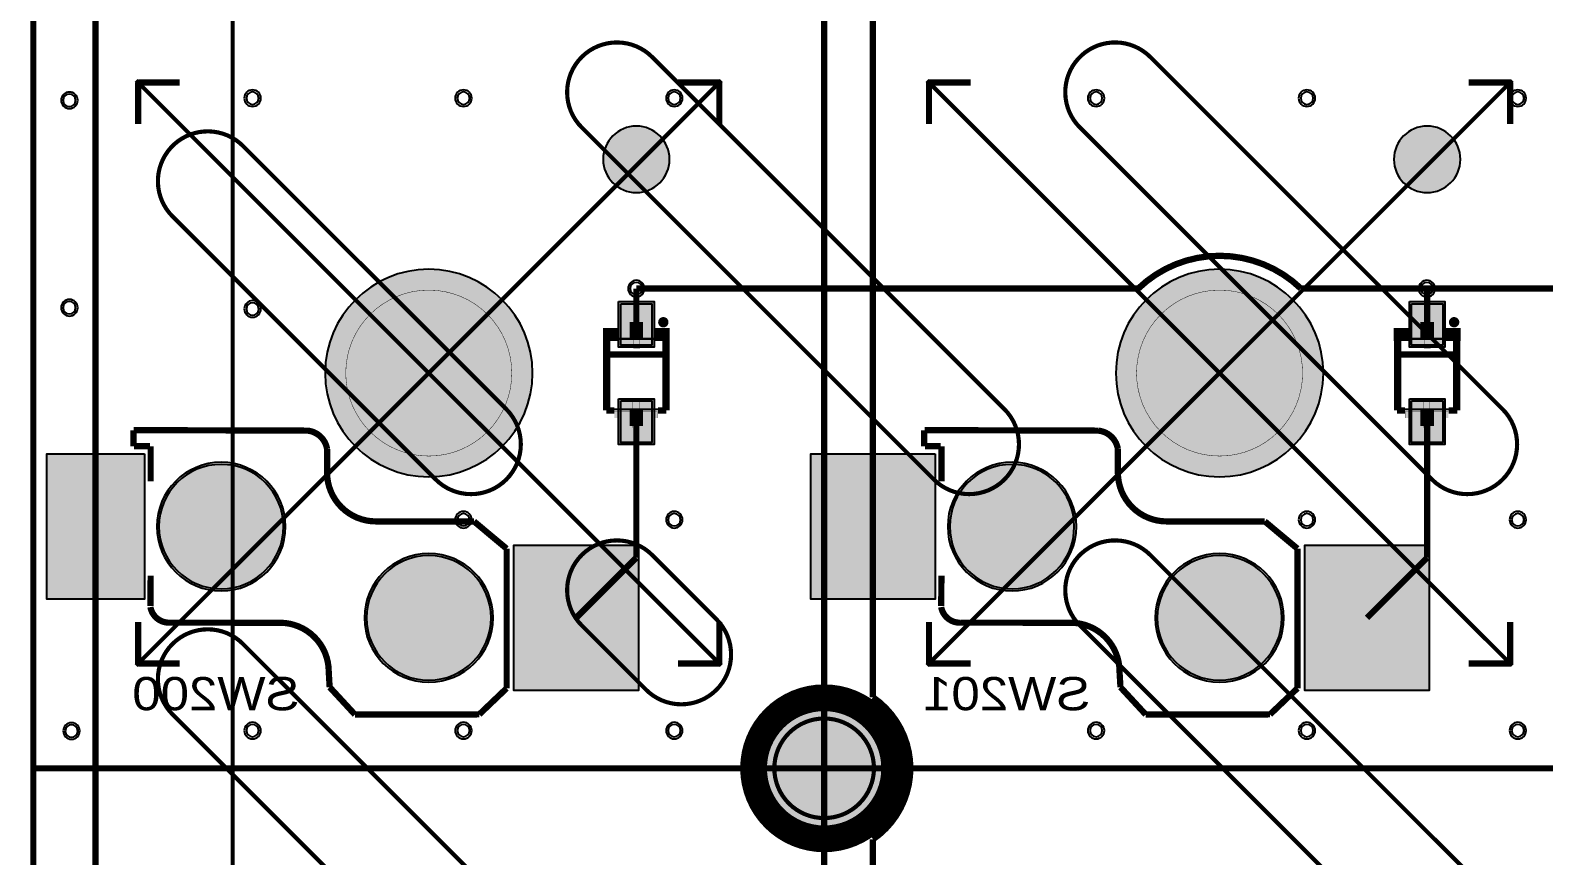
# Model space of a CAD drawing. Header units: millimetres. Extents: x -3 to 238, y -92 to 6.
# Drawn here: x -0.07 to 36.38, y -69.26 to -49.36 of the extents above; entities that cross this region are included whole.
import ezdxf
from ezdxf.enums import TextEntityAlignment as Align

# ---------------------------------------------------------------- set-up
doc = ezdxf.new("R2010")
doc.units = ezdxf.units.MM
doc.header["$MEASUREMENT"] = 0
for name, color, linetype, true_color in [('Board-Outline-Layer', 7, 'Continuous', 0xff00ff), ('Bottom-Layer', 7, 'Continuous', 0x0000ff), ('Bottom-Paste-Mask-Layer', 7, 'Continuous', 0x800000), ('Bottom-Silkscreen-Layer', 7, 'Continuous', 0x66cc33), ('Bottom-Solder-Mask-Layer', 7, 'Continuous', 0xaa00ff), ('Component-Marking-Layer', 7, 'Continuous', 0x66ffcc), ('Component-Shape-Layer', 7, 'Continuous', 0x00cccc), ('Document-Layer', 7, 'Continuous', 0xffffff), ('F.Adhes', 7, 'Continuous', 0x9069e9), ('Hole-Layer', 7, 'Continuous', 0x222222), ('Multi-Layer', 7, 'Continuous', 0xc0c0c0), ('Pin-Floating-Layer', 7, 'Continuous', 0xff99ff), ('Pin-Soldering-Layer', 7, 'Continuous', 0xcc9999), ('Top-Layer', 7, 'Continuous', 0xff0000), ('Top-Paste-Mask-Layer', 7, 'Continuous', 0x808080), ('Top-Solder-Mask-Layer', 7, 'Continuous', 0x800080)]:
    doc.layers.add(name, color=color, linetype=linetype, true_color=true_color)
doc.styles.get("Standard").update_dxf_attribs({"font": 'arial.ttf'})

msp = doc.modelspace()

# ---------------------------------------------------------------- hatches: boundary and pattern name
at = {"layer": 'Bottom-Layer'}
for points in [[(13.725, -52.475, 1), (15.325, -52.475, 1)], [(32.775, -52.475, 1), (34.375, -52.475, 1)], [(7.025, -57.625, 1), (12.025, -57.625, 1)], [(26.075, -57.625, 1), (31.075, -57.625, 1)], [(14.15, -55.953), (14.9, -55.953), (14.9, -56.953), (14.15, -56.953)], [(33.2, -55.953), (33.95, -55.953), (33.95, -56.953), (33.2, -56.953)], [(14.15, -58.298), (14.9, -58.298), (14.9, -59.298), (14.15, -59.298)], [(33.2, -58.298), (33.95, -58.298), (33.95, -59.298), (33.2, -59.298)], [(2.675, -59.575), (2.675, -63.075), (0.325, -63.075), (0.325, -59.575)], [(2.975, -61.325, 1), (6.075, -61.325, 1)], [(21.725, -59.575), (21.725, -63.075), (18.725, -63.075), (18.725, -59.575)], [(22.025, -61.325, 1), (25.125, -61.325, 1)], [(7.975, -63.525, 1), (11.075, -63.525, 1)], [(14.575, -61.775), (14.575, -65.275), (11.575, -65.275), (11.575, -61.775)], [(27.025, -63.525, 1), (30.125, -63.525, 1)], [(33.625, -61.775), (33.625, -65.275), (30.625, -65.275), (30.625, -61.775)]]:
    msp.add_hatch(color=256, dxfattribs=at).paths.add_polyline_path(points)
at = {"layer": 'Bottom-Paste-Mask-Layer'}
for points in [[(13.725, -52.475, 1), (15.325, -52.475, 1)], [(32.775, -52.475, 1), (34.375, -52.475, 1)], [(7.025, -57.625, 1), (12.025, -57.625, 1)], [(26.075, -57.625, 1), (31.075, -57.625, 1)], [(14.15, -55.953), (14.9, -55.953), (14.9, -56.953), (14.15, -56.953)], [(33.2, -55.953), (33.95, -55.953), (33.95, -56.953), (33.2, -56.953)], [(14.15, -58.298), (14.9, -58.298), (14.9, -59.298), (14.15, -59.298)], [(33.2, -58.298), (33.95, -58.298), (33.95, -59.298), (33.2, -59.298)], [(2.675, -59.575), (2.675, -63.075), (0.325, -63.075), (0.325, -59.575)], [(2.975, -61.325, 1), (6.075, -61.325, 1)], [(21.725, -59.575), (21.725, -63.075), (18.725, -63.075), (18.725, -59.575)], [(22.025, -61.325, 1), (25.125, -61.325, 1)], [(7.975, -63.525, 1), (11.075, -63.525, 1)], [(14.575, -61.775), (14.575, -65.275), (11.575, -65.275), (11.575, -61.775)], [(27.025, -63.525, 1), (30.125, -63.525, 1)], [(33.625, -61.775), (33.625, -65.275), (30.625, -65.275), (30.625, -61.775)]]:
    msp.add_hatch(color=256, dxfattribs=at).paths.add_polyline_path(points)
at = {"layer": 'Bottom-Silkscreen-Layer'}
for points in [[(13.723, -56.85), (14.075, -56.85), (14.075, -56.545), (13.723, -56.545)], [(13.723, -56.85), (14.075, -56.85), (14.075, -56.545), (13.723, -56.545)], [(15.327, -56.85), (14.975, -56.85), (14.975, -56.545), (15.327, -56.545)], [(15.327, -56.85), (14.975, -56.85), (14.975, -56.545), (15.327, -56.545)], [(32.773, -56.85), (33.125, -56.85), (33.125, -56.545), (32.773, -56.545)], [(32.773, -56.85), (33.125, -56.85), (33.125, -56.545), (32.773, -56.545)], [(34.377, -56.85), (34.025, -56.85), (34.025, -56.545), (34.377, -56.545)], [(34.377, -56.85), (34.025, -56.85), (34.025, -56.545), (34.377, -56.545)]]:
    msp.add_hatch(color=256, dxfattribs=at).paths.add_polyline_path(points)
at = {"layer": 'Bottom-Solder-Mask-Layer'}
for points in [[(13.725, -52.475, 1), (15.325, -52.475, 1)], [(32.775, -52.475, 1), (34.375, -52.475, 1)], [(7.025, -57.625, 1), (12.025, -57.625, 1)], [(26.075, -57.625, 1), (31.075, -57.625, 1)], [(14.099, -55.902), (14.951, -55.902), (14.951, -57.004), (14.099, -57.004)], [(33.149, -55.902), (34.001, -55.902), (34.001, -57.004), (33.149, -57.004)], [(14.099, -58.247), (14.951, -58.247), (14.951, -59.349), (14.099, -59.349)], [(33.149, -58.247), (34.001, -58.247), (34.001, -59.349), (33.149, -59.349)], [(2.675, -59.575), (2.675, -63.075), (0.325, -63.075), (0.325, -59.575)], [(2.975, -61.325, 1), (6.075, -61.325, 1)], [(21.725, -59.575), (21.725, -63.075), (18.725, -63.075), (18.725, -59.575)], [(22.025, -61.325, 1), (25.125, -61.325, 1)], [(7.975, -63.525, 1), (11.075, -63.525, 1)], [(14.575, -61.775), (14.575, -65.275), (11.575, -65.275), (11.575, -61.775)], [(27.025, -63.525, 1), (30.125, -63.525, 1)], [(33.625, -61.775), (33.625, -65.275), (30.625, -65.275), (30.625, -61.775)]]:
    msp.add_hatch(color=256, dxfattribs=at).paths.add_polyline_path(points)
at = {"layer": 'Component-Marking-Layer'}
for points in [[(15.115, -56.4, 1), (15.235, -56.4, 1)], [(15.115, -56.4, 1), (15.235, -56.4, 1)], [(34.165, -56.4, 1), (34.285, -56.4, 1)], [(34.165, -56.4, 1), (34.285, -56.4, 1)]]:
    msp.add_hatch(color=256, dxfattribs=at).paths.add_polyline_path(points)
at = {"layer": 'Document-Layer'}
for points in [[(14.455, -56.4), (14.611, -56.4), (14.611, -57.024), (14.455, -57.024)], [(14.455, -56.4), (14.611, -56.4), (14.611, -57.024), (14.455, -57.024)], [(33.505, -56.4), (33.661, -56.4), (33.661, -57.024), (33.505, -57.024)], [(33.505, -56.4), (33.661, -56.4), (33.661, -57.024), (33.505, -57.024)], [(14.435, -58.94), (14.591, -58.94), (14.591, -58.316), (14.435, -58.316)], [(14.435, -58.94), (14.591, -58.94), (14.591, -58.316), (14.435, -58.316)], [(33.485, -58.94), (33.641, -58.94), (33.641, -58.316), (33.485, -58.316)], [(33.485, -58.94), (33.641, -58.94), (33.641, -58.316), (33.485, -58.316)], [(13.995, -58.708), (15.035, -58.708), (15.035, -58.552), (13.995, -58.552)], [(13.995, -58.708), (15.035, -58.708), (15.035, -58.552), (13.995, -58.552)], [(33.045, -58.708), (34.085, -58.708), (34.085, -58.552), (33.045, -58.552)], [(33.045, -58.708), (34.085, -58.708), (34.085, -58.552), (33.045, -58.552)]]:
    msp.add_hatch(color=256, dxfattribs=at).paths.add_polyline_path(points)
at = {"layer": 'Hole-Layer'}
for points in [[(13.725, -52.475, 1), (15.325, -52.475, 1)], [(32.775, -52.475, 1), (34.375, -52.475, 1)], [(7.025, -57.625, 1), (12.025, -57.625, 1)], [(26.075, -57.625, 1), (31.075, -57.625, 1)], [(3.025, -61.325, 1), (6.025, -61.325, 1)], [(22.075, -61.325, 1), (25.075, -61.325, 1)], [(8.025, -63.525, 1), (11.025, -63.525, 1)], [(27.075, -63.525, 1), (30.075, -63.525, 1)]]:
    msp.add_hatch(color=256, dxfattribs=at).paths.add_polyline_path(points)
at = {"layer": 'Multi-Layer'}
for points in [[(13.725, -52.475, 1), (15.325, -52.475, 1)], [(13.725, -52.475, 1), (15.325, -52.475, 1)], [(13.725, -52.475, 1), (15.325, -52.475, 1)], [(32.775, -52.475, 1), (34.375, -52.475, 1)], [(32.775, -52.475, 1), (34.375, -52.475, 1)], [(32.775, -52.475, 1), (34.375, -52.475, 1)], [(7.025, -57.625, 1), (12.025, -57.625, 1)], [(7.025, -57.625, 1), (12.025, -57.625, 1)], [(7.025, -57.625, 1), (12.025, -57.625, 1)], [(26.075, -57.625, 1), (31.075, -57.625, 1)], [(26.075, -57.625, 1), (31.075, -57.625, 1)], [(26.075, -57.625, 1), (31.075, -57.625, 1)], [(2.975, -61.325, 1), (6.075, -61.325, 1)], [(2.975, -61.325, 1), (6.075, -61.325, 1)], [(2.975, -61.325, 1), (6.075, -61.325, 1)], [(22.025, -61.325, 1), (25.125, -61.325, 1)], [(22.025, -61.325, 1), (25.125, -61.325, 1)], [(22.025, -61.325, 1), (25.125, -61.325, 1)], [(7.975, -63.525, 1), (11.075, -63.525, 1)], [(7.975, -63.525, 1), (11.075, -63.525, 1)], [(7.975, -63.525, 1), (11.075, -63.525, 1)], [(27.025, -63.525, 1), (30.125, -63.525, 1)], [(27.025, -63.525, 1), (30.125, -63.525, 1)], [(27.025, -63.525, 1), (30.125, -63.525, 1)], [(17.349, -67.149, 1), (20.749, -67.149, 1)]]:
    msp.add_hatch(color=256, dxfattribs=at).paths.add_polyline_path(points)
at = {"layer": 'Pin-Floating-Layer'}
for points in [[(14.365, -56.81), (14.685, -56.81), (14.685, -56.69), (14.365, -56.69)], [(14.365, -56.81), (14.685, -56.81), (14.685, -56.69), (14.365, -56.69)], [(33.415, -56.81), (33.735, -56.81), (33.735, -56.69), (33.415, -56.69)], [(33.415, -56.81), (33.735, -56.81), (33.735, -56.69), (33.415, -56.69)], [(14.365, -58.61), (14.685, -58.61), (14.685, -58.49), (14.365, -58.49)], [(14.365, -58.61), (14.685, -58.61), (14.685, -58.49), (14.365, -58.49)], [(33.415, -58.61), (33.735, -58.61), (33.735, -58.49), (33.415, -58.49)], [(33.415, -58.61), (33.735, -58.61), (33.735, -58.49), (33.415, -58.49)]]:
    msp.add_hatch(color=256, dxfattribs=at).paths.add_polyline_path(points)
at = {"layer": 'Pin-Soldering-Layer'}
for points in [[(14.365, -56.7), (14.685, -56.7), (14.685, -56.4), (14.365, -56.4)], [(14.365, -56.7), (14.685, -56.7), (14.685, -56.4), (14.365, -56.4)], [(33.415, -56.7), (33.735, -56.7), (33.735, -56.4), (33.415, -56.4)], [(33.415, -56.7), (33.735, -56.7), (33.735, -56.4), (33.415, -56.4)], [(14.365, -58.9), (14.685, -58.9), (14.685, -58.6), (14.365, -58.6)], [(14.365, -58.9), (14.685, -58.9), (14.685, -58.6), (14.365, -58.6)], [(33.415, -58.9), (33.735, -58.9), (33.735, -58.6), (33.415, -58.6)], [(33.415, -58.9), (33.735, -58.9), (33.735, -58.6), (33.415, -58.6)]]:
    msp.add_hatch(color=256, dxfattribs=at).paths.add_polyline_path(points)
at = {"layer": 'Top-Layer'}
for points in [[(13.725, -52.475, 1), (15.325, -52.475, 1)], [(32.775, -52.475, 1), (34.375, -52.475, 1)], [(7.025, -57.625, 1), (12.025, -57.625, 1)], [(26.075, -57.625, 1), (31.075, -57.625, 1)], [(2.975, -61.325, 1), (6.075, -61.325, 1)], [(22.025, -61.325, 1), (25.125, -61.325, 1)], [(7.975, -63.525, 1), (11.075, -63.525, 1)], [(27.025, -63.525, 1), (30.125, -63.525, 1)]]:
    msp.add_hatch(color=256, dxfattribs=at).paths.add_polyline_path(points)
at = {"layer": 'Top-Paste-Mask-Layer'}
for points in [[(13.725, -52.475, 1), (15.325, -52.475, 1)], [(32.775, -52.475, 1), (34.375, -52.475, 1)], [(7.025, -57.625, 1), (12.025, -57.625, 1)], [(26.075, -57.625, 1), (31.075, -57.625, 1)], [(2.975, -61.325, 1), (6.075, -61.325, 1)], [(22.025, -61.325, 1), (25.125, -61.325, 1)], [(7.975, -63.525, 1), (11.075, -63.525, 1)], [(27.025, -63.525, 1), (30.125, -63.525, 1)]]:
    msp.add_hatch(color=256, dxfattribs=at).paths.add_polyline_path(points)
at = {"layer": 'Top-Solder-Mask-Layer'}
for points in [[(13.725, -52.475, 1), (15.325, -52.475, 1)], [(32.775, -52.475, 1), (34.375, -52.475, 1)], [(7.025, -57.625, 1), (12.025, -57.625, 1)], [(26.075, -57.625, 1), (31.075, -57.625, 1)], [(2.975, -61.325, 1), (6.075, -61.325, 1)], [(22.025, -61.325, 1), (25.125, -61.325, 1)], [(7.975, -63.525, 1), (11.075, -63.525, 1)], [(27.025, -63.525, 1), (30.125, -63.525, 1)]]:
    msp.add_hatch(color=256, dxfattribs=at).paths.add_polyline_path(points)

# ---------------------------------------------------------------- linework, layer by layer
at = {"layer": 'Board-Outline-Layer', "const_width": 0.1}
msp.add_lwpolyline([(0.013, -3), (0.013, -83.2)], dxfattribs=at)
at = {"layer": 'Bottom-Layer', "const_width": 0.00508}
msp.add_lwpolyline([(0, -86.191), (0, 0), (228.585, 0), (228.585, -86.191)], close=True, dxfattribs=at)
at = {"layer": 'Bottom-Layer', "const_width": 0.152}
for points in [[(1.5, -47.661), (1.5, -61.325)], [(20.225, -48.147), (20.225, -61.325)], [(14.525, -56.453), (14.525, -55.589)], [(33.575, -55.594), (33.57, -55.589)], [(33.575, -56.453), (33.575, -55.594)], [(14.525, -58.798), (14.525, -62.075)], [(33.575, -58.798), (33.575, -62.075)], [(1.5, -61.325), (1.5, -80.375)], [(20.225, -61.325), (20.225, -65.438)], [(14.525, -62.075), (13.075, -63.525)], [(33.575, -62.075), (32.125, -63.525)], [(20.225, -68.86), (20.225, -80.375)]]:
    msp.add_lwpolyline(points, dxfattribs=at)
at = {"layer": 'Bottom-Layer'}
for points in [[(13.725, -52.475, 1), (15.325, -52.475, 1)], [(32.775, -52.475, 1), (34.375, -52.475, 1)], [(7.025, -57.625, 1), (12.025, -57.625, 1)], [(26.075, -57.625, 1), (31.075, -57.625, 1)], [(22.025, -61.325, 1), (25.125, -61.325, 1)], [(7.975, -63.525, 1), (11.075, -63.525, 1)], [(27.025, -63.525, 1), (30.125, -63.525, 1)]]:
    msp.add_lwpolyline(points, format="xyb", close=True, dxfattribs=at)
for points in [[(14.15, -55.953), (14.9, -55.953), (14.9, -56.953), (14.15, -56.953)], [(33.2, -55.953), (33.95, -55.953), (33.95, -56.953), (33.2, -56.953)], [(14.15, -58.298), (14.9, -58.298), (14.9, -59.298), (14.15, -59.298)], [(33.2, -58.298), (33.95, -58.298), (33.95, -59.298), (33.2, -59.298)], [(2.675, -59.575), (2.675, -63.075), (0.325, -63.075), (0.325, -59.575)], [(21.725, -59.575), (21.725, -63.075), (18.725, -63.075), (18.725, -59.575)], [(14.575, -61.775), (14.575, -65.275), (11.575, -65.275), (11.575, -61.775)], [(33.625, -61.775), (33.625, -65.275), (30.625, -65.275), (30.625, -61.775)]]:
    msp.add_lwpolyline(points, close=True, dxfattribs=at)
msp.add_lwpolyline([(2.975, -61.325, 1), (6.075, -61.325), (6.075, -61.325, 1), (2.975, -61.325)], format="xyb", dxfattribs=at)
at = {"layer": 'Bottom-Layer', "const_width": 0.152}
msp.add_lwpolyline([(20.225, -68.86, 0.526), (20.225, -65.438)], format="xyb", dxfattribs=at)
at = {"layer": 'Bottom-Paste-Mask-Layer'}
for points in [[(13.725, -52.475, 1), (15.325, -52.475, 1)], [(32.775, -52.475, 1), (34.375, -52.475, 1)], [(7.025, -57.625, 1), (12.025, -57.625, 1)], [(26.075, -57.625, 1), (31.075, -57.625, 1)], [(22.025, -61.325, 1), (25.125, -61.325, 1)], [(7.975, -63.525, 1), (11.075, -63.525, 1)], [(27.025, -63.525, 1), (30.125, -63.525, 1)]]:
    msp.add_lwpolyline(points, format="xyb", close=True, dxfattribs=at)
for points in [[(14.15, -55.953), (14.9, -55.953), (14.9, -56.953), (14.15, -56.953)], [(33.2, -55.953), (33.95, -55.953), (33.95, -56.953), (33.2, -56.953)], [(14.15, -58.298), (14.9, -58.298), (14.9, -59.298), (14.15, -59.298)], [(33.2, -58.298), (33.95, -58.298), (33.95, -59.298), (33.2, -59.298)], [(2.675, -59.575), (2.675, -63.075), (0.325, -63.075), (0.325, -59.575)], [(21.725, -59.575), (21.725, -63.075), (18.725, -63.075), (18.725, -59.575)], [(14.575, -61.775), (14.575, -65.275), (11.575, -65.275), (11.575, -61.775)], [(33.625, -61.775), (33.625, -65.275), (30.625, -65.275), (30.625, -61.775)]]:
    msp.add_lwpolyline(points, close=True, dxfattribs=at)
msp.add_lwpolyline([(2.975, -61.325, 1), (6.075, -61.325), (6.075, -61.325, 1), (2.975, -61.325)], format="xyb", dxfattribs=at)
at = {"layer": 'Bottom-Silkscreen-Layer', "const_width": 0.00508}
for points in [[(13.723, -56.85), (14.075, -56.85), (14.075, -56.545), (13.723, -56.545)], [(13.723, -56.85), (14.075, -56.85), (14.075, -56.545), (13.723, -56.545)], [(15.327, -56.85), (14.975, -56.85), (14.975, -56.545), (15.327, -56.545)], [(15.327, -56.85), (14.975, -56.85), (14.975, -56.545), (15.327, -56.545)], [(32.773, -56.85), (33.125, -56.85), (33.125, -56.545), (32.773, -56.545)], [(32.773, -56.85), (33.125, -56.85), (33.125, -56.545), (32.773, -56.545)], [(34.377, -56.85), (34.025, -56.85), (34.025, -56.545), (34.377, -56.545)], [(34.377, -56.85), (34.025, -56.85), (34.025, -56.545), (34.377, -56.545)]]:
    msp.add_lwpolyline(points, close=True, dxfattribs=at)
at = {"layer": 'Bottom-Silkscreen-Layer'}
for points, const_width in [([(13.799, -56.774), (13.799, -58.526)], 0.152), ([(13.799, -56.774), (13.799, -58.526)], 0.152), ([(15.251, -56.774), (15.251, -58.526)], 0.152), ([(15.251, -56.774), (15.251, -58.526)], 0.152), ([(32.849, -56.774), (32.849, -58.526)], 0.152), ([(32.849, -56.774), (32.849, -58.526)], 0.152), ([(34.301, -56.774), (34.301, -58.526)], 0.152), ([(34.301, -56.774), (34.301, -58.526)], 0.152), ([(13.799, -57.178), (15.251, -57.178)], 0.152), ([(13.799, -57.178), (15.251, -57.178)], 0.152), ([(32.849, -57.178), (34.301, -57.178)], 0.152), ([(32.849, -57.178), (34.301, -57.178)], 0.152), ([(13.799, -58.526), (13.995, -58.526)], 0.152), ([(13.799, -58.526), (13.995, -58.526)], 0.152), ([(15.251, -58.526), (15.045, -58.526)], 0.152), ([(15.251, -58.526), (15.045, -58.526)], 0.152), ([(32.849, -58.526), (33.045, -58.526)], 0.152), ([(32.849, -58.526), (33.045, -58.526)], 0.152), ([(34.301, -58.526), (34.095, -58.526)], 0.152), ([(34.301, -58.526), (34.095, -58.526)], 0.152), ([(2.41, -59.387), (2.41, -59.004)], 0.15), ([(2.41, -59.387), (2.41, -59.004)], 0.15), ([(6.604, -59.012), (2.417, -59)], 0.15), ([(6.604, -59.012), (2.417, -59)], 0.15), ([(21.46, -59.387), (21.46, -59.004)], 0.15), ([(21.46, -59.387), (21.46, -59.004)], 0.15), ([(25.654, -59.012), (21.467, -59)], 0.15), ([(25.654, -59.012), (21.467, -59)], 0.15), ([(2.809, -59.387), (2.427, -59.387)], 0.15), ([(2.809, -59.387), (2.427, -59.387)], 0.15), ([(2.825, -59.387), (2.825, -60.231)], 0.15), ([(2.825, -59.387), (2.825, -60.231)], 0.15), ([(7.075, -59.454), (7.075, -60.025)], 0.15), ([(7.075, -59.454), (7.075, -60.025)], 0.15), ([(21.859, -59.387), (21.477, -59.387)], 0.15), ([(21.859, -59.387), (21.477, -59.387)], 0.15), ([(21.875, -59.387), (21.875, -60.231)], 0.15), ([(21.875, -59.387), (21.875, -60.231)], 0.15), ([(26.125, -59.454), (26.125, -60.025)], 0.15), ([(26.125, -59.454), (26.125, -60.025)], 0.15), ([(10.615, -61.2), (8.25, -61.2)], 0.15), ([(10.615, -61.2), (8.25, -61.2)], 0.15), ([(11.4, -61.856), (10.615, -61.2)], 0.15), ([(11.4, -61.856), (10.615, -61.2)], 0.15), ([(29.665, -61.2), (27.3, -61.2)], 0.15), ([(29.665, -61.2), (27.3, -61.2)], 0.15), ([(30.45, -61.856), (29.665, -61.2)], 0.15), ([(30.45, -61.856), (29.665, -61.2)], 0.15), ([(11.4, -61.856), (11.4, -65.221)], 0.15), ([(11.4, -61.856), (11.4, -65.221)], 0.15), ([(30.45, -61.856), (30.45, -65.221)], 0.15), ([(30.45, -61.856), (30.45, -65.221)], 0.15), ([(2.825, -62.506), (2.819, -63.239)], 0.15), ([(2.825, -62.506), (2.819, -63.239)], 0.15), ([(21.875, -62.506), (21.869, -63.239)], 0.15), ([(21.875, -62.506), (21.869, -63.239)], 0.15), ([(5.94, -63.642), (3.277, -63.64)], 0.15), ([(5.94, -63.642), (3.277, -63.64)], 0.15), ([(24.99, -63.642), (22.327, -63.64)], 0.15), ([(24.99, -63.642), (22.327, -63.64)], 0.15), ([(7.115, -64.817), (7.137, -65.194)], 0.15), ([(7.115, -64.817), (7.137, -65.194)], 0.15), ([(26.165, -64.817), (26.187, -65.194)], 0.15), ([(26.165, -64.817), (26.187, -65.194)], 0.15), ([(7.137, -65.194), (7.747, -65.855)], 0.15), ([(7.137, -65.194), (7.747, -65.855)], 0.15), ([(10.741, -65.85), (11.4, -65.221)], 0.15), ([(10.741, -65.85), (11.4, -65.221)], 0.15), ([(26.187, -65.194), (26.797, -65.855)], 0.15), ([(26.187, -65.194), (26.797, -65.855)], 0.15), ([(29.791, -65.85), (30.45, -65.221)], 0.15), ([(29.791, -65.85), (30.45, -65.221)], 0.15), ([(10.741, -65.85), (7.747, -65.855)], 0.15), ([(10.741, -65.85), (7.747, -65.855)], 0.15), ([(29.791, -65.85), (26.797, -65.855)], 0.15), ([(29.791, -65.85), (26.797, -65.855)], 0.15)]:
    msp.add_lwpolyline(points, dxfattribs=dict(at, const_width=const_width))
at = {"layer": 'Bottom-Silkscreen-Layer', "const_width": 0.15}
for points in [[(6.604, -59.012, -0.338), (7.075, -59.454)], [(6.604, -59.012, -0.338), (7.075, -59.454)], [(25.654, -59.012, -0.338), (26.125, -59.454)], [(25.654, -59.012, -0.338), (26.125, -59.454)], [(8.25, -61.2, -0.414), (7.075, -60.025)], [(8.25, -61.2, -0.414), (7.075, -60.025)], [(27.3, -61.2, -0.414), (26.125, -60.025)], [(27.3, -61.2, -0.414), (26.125, -60.025)], [(3.277, -63.64, -0.369), (2.819, -63.264)], [(3.277, -63.64, -0.369), (2.819, -63.264)], [(22.327, -63.64, -0.369), (21.869, -63.264)], [(22.327, -63.64, -0.369), (21.869, -63.264)], [(5.94, -63.642, -0.414), (7.115, -64.817)], [(5.94, -63.642, -0.414), (7.115, -64.817)], [(24.99, -63.642, -0.414), (26.165, -64.817)], [(24.99, -63.642, -0.414), (26.165, -64.817)]]:
    msp.add_lwpolyline(points, format="xyb", dxfattribs=at)
at = {"layer": 'Bottom-Solder-Mask-Layer'}
for points in [[(13.725, -52.475, 1), (15.325, -52.475, 1)], [(32.775, -52.475, 1), (34.375, -52.475, 1)], [(7.025, -57.625, 1), (12.025, -57.625, 1)], [(26.075, -57.625, 1), (31.075, -57.625, 1)], [(22.025, -61.325, 1), (25.125, -61.325, 1)], [(7.975, -63.525, 1), (11.075, -63.525, 1)], [(27.025, -63.525, 1), (30.125, -63.525, 1)]]:
    msp.add_lwpolyline(points, format="xyb", close=True, dxfattribs=at)
for points in [[(14.099, -55.902), (14.951, -55.902), (14.951, -57.004), (14.099, -57.004)], [(33.149, -55.902), (34.001, -55.902), (34.001, -57.004), (33.149, -57.004)], [(14.099, -58.247), (14.951, -58.247), (14.951, -59.349), (14.099, -59.349)], [(33.149, -58.247), (34.001, -58.247), (34.001, -59.349), (33.149, -59.349)], [(2.675, -59.575), (2.675, -63.075), (0.325, -63.075), (0.325, -59.575)], [(21.725, -59.575), (21.725, -63.075), (18.725, -63.075), (18.725, -59.575)], [(14.575, -61.775), (14.575, -65.275), (11.575, -65.275), (11.575, -61.775)], [(33.625, -61.775), (33.625, -65.275), (30.625, -65.275), (30.625, -61.775)]]:
    msp.add_lwpolyline(points, close=True, dxfattribs=at)
msp.add_lwpolyline([(2.975, -61.325, 1), (6.075, -61.325), (6.075, -61.325, 1), (2.975, -61.325)], format="xyb", dxfattribs=at)
at = {"layer": 'Component-Marking-Layer', "const_width": 0.129}
for points in [[(15.115, -56.4, 1), (15.235, -56.4), (15.235, -56.4, 1), (15.115, -56.4)], [(15.115, -56.4, 1), (15.235, -56.4), (15.235, -56.4, 1), (15.115, -56.4)], [(34.165, -56.4, 1), (34.285, -56.4), (34.285, -56.4, 1), (34.165, -56.4)], [(34.165, -56.4, 1), (34.285, -56.4), (34.285, -56.4, 1), (34.165, -56.4)]]:
    msp.add_lwpolyline(points, format="xyb", dxfattribs=at)
at = {"layer": 'Component-Shape-Layer', "const_width": 0.0508}
for points in [[(13.875, -58.5), (15.175, -58.5), (15.175, -56.8), (13.875, -56.8)], [(13.875, -58.5), (15.175, -58.5), (15.175, -56.8), (13.875, -56.8)], [(32.925, -58.5), (34.225, -58.5), (34.225, -56.8), (32.925, -56.8)], [(32.925, -58.5), (34.225, -58.5), (34.225, -56.8), (32.925, -56.8)]]:
    msp.add_lwpolyline(points, close=True, dxfattribs=at)
at = {"layer": 'Document-Layer', "const_width": 0.1}
for points in [[(225.6, -86.2), (3, -86.2, -0.414), (0, -83.2), (0, -3, -0.414), (3, 0), (13.099, 0, -0.414), (16.099, -3), (16.099, -9, 0.414), (19.099, -12), (25.099, -12, 1), (25.099, -9), (23.599, -9, -1), (23.599, 0), (52.599, 0, -1), (52.599, -9), (51.099, -9, 1), (51.099, -12), (57.099, -12, 0.414), (60.099, -9), (60.099, -3, -0.414), (63.099, 0), (185.83, 0)], [(200.55, 0), (58.599, 0, 0.414), (55.599, -3), (55.599, -4.5, -0.414), (52.599, -7.5), (23.599, -7.5, -0.414), (20.599, -4.5), (20.599, -3, 0.414), (17.599, 0), (3, 0, 0.414), (0, -3), (0, -83.2, 0.414), (3, -86.2), (101.8, -86.2, 0.414)], [(16.456, -63.559), (14.906, -62.009, 1), (13.209, -63.706), (14.759, -65.256, 1), (16.456, -63.559)], [(17.349, -67.149, 1), (20.749, -67.149), (20.749, -67.149, 1), (17.349, -67.149)]]:
    msp.add_lwpolyline(points, format="xyb", dxfattribs=at)
at = {"layer": 'Document-Layer'}
for points, const_width in [([(0, -83.2), (0, -3, -0.414), (3, 0), (13.099, 0, -0.414), (16.099, -3), (16.099, -9, 0.414), (19.099, -12), (57.099, -12, 0.414), (60.099, -9), (60.099, -3, -0.414), (63.099, 0), (225.6, 0, -0.414), (228.6, -3), (228.6, -83.2, -0.414), (225.6, -86.2), (3, -86.2, -0.414)], 0.1), ([(223.8, -4.8), (223.8, -81.4), (4.8, -81.4), (4.8, -4.8), (11.299, -4.8), (11.299, -9, 0.414), (19.099, -16.8), (25.099, -16.8, 0.801), (27.783, -4.8), (48.416, -4.8, 0.801), (51.099, -16.8), (57.099, -16.8, 0.414), (64.899, -9), (64.899, -4.8), (181.03, -4.8), (181.03, -11.4), (199.97, -11.4), (199.97, -4.8)], 0.1), ([(23.391, -58.494), (14.906, -50.009, 1), (13.209, -51.706), (21.694, -60.191, 1)], 0.1), ([(35.391, -58.494), (26.906, -50.009, 1), (25.209, -51.706), (33.694, -60.191, 1)], 0.1), ([(11.391, -58.494), (5.049, -52.152, 1), (3.351, -53.849), (9.694, -60.191, 1)], 0.1), ([(7.525, -57.625, 1), (11.525, -57.625, 1)], 0.01), ([(7.525, -57.625, 1), (11.525, -57.625, 1)], 0.01), ([(26.575, -57.625, 1), (30.575, -57.625, 1)], 0.01), ([(26.575, -57.625, 1), (30.575, -57.625, 1)], 0.01), ([(35.391, -70.494), (26.906, -62.009, 1), (25.209, -63.706), (33.694, -72.191, 1)], 0.1), ([(11.391, -70.494), (5.049, -64.152, 1), (3.351, -65.849), (9.694, -72.191, 1)], 0.1), ([(17.849, -67.149, 1), (20.249, -67.149, 1)], 0.1)]:
    msp.add_lwpolyline(points, format="xyb", close=True, dxfattribs=dict(at, const_width=const_width))
for points, const_width in [([(0, -67.15), (0, -48.1)], 0.15), ([(0, -67.15), (0, -48.1)], 0.15), ([(19.05, -67.15), (19.05, -48.1)], 0.15), ([(19.05, -48.1), (19.05, -67.15)], 0.15), ([(19.05, -67.15), (19.05, -48.1)], 0.15), ([(19.05, -48.1), (19.05, -67.15)], 0.15), ([(2.475, -50.575), (16.574, -64.674)], 0.1), ([(2.475, -64.674), (16.574, -50.575)], 0.1), ([(2.525, -50.625), (3.525, -50.625)], 0.15), ([(2.525, -51.625), (2.525, -50.625)], 0.15), ([(2.525, -50.625), (3.525, -50.625)], 0.15), ([(2.525, -51.625), (2.525, -50.625)], 0.15), ([(16.525, -50.625), (15.525, -50.625)], 0.15), ([(16.525, -50.625), (15.525, -50.625)], 0.15), ([(16.525, -50.625), (16.525, -51.625)], 0.15), ([(16.525, -50.625), (16.525, -51.625)], 0.15), ([(21.525, -50.575), (35.624, -64.674)], 0.1), ([(21.525, -64.674), (35.624, -50.575)], 0.1), ([(21.575, -50.625), (22.575, -50.625)], 0.15), ([(21.575, -51.625), (21.575, -50.625)], 0.15), ([(21.575, -50.625), (22.575, -50.625)], 0.15), ([(21.575, -51.625), (21.575, -50.625)], 0.15), ([(35.575, -50.625), (34.575, -50.625)], 0.15), ([(35.575, -50.625), (34.575, -50.625)], 0.15), ([(35.575, -50.625), (35.575, -51.625)], 0.15), ([(35.575, -50.625), (35.575, -51.625)], 0.15), ([(2.525, -63.625), (2.525, -64.625)], 0.15), ([(2.525, -63.625), (2.525, -64.625)], 0.15), ([(16.525, -64.625), (16.525, -63.625)], 0.15), ([(16.525, -64.625), (16.525, -63.625)], 0.15), ([(21.575, -63.625), (21.575, -64.625)], 0.15), ([(21.575, -63.625), (21.575, -64.625)], 0.15), ([(35.575, -64.625), (35.575, -63.625)], 0.15), ([(35.575, -64.625), (35.575, -63.625)], 0.15), ([(2.525, -64.625), (3.525, -64.625)], 0.15), ([(2.525, -64.625), (3.525, -64.625)], 0.15), ([(15.525, -64.625), (16.525, -64.625)], 0.15), ([(15.525, -64.625), (16.525, -64.625)], 0.15), ([(21.575, -64.625), (22.575, -64.625)], 0.15), ([(21.575, -64.625), (22.575, -64.625)], 0.15), ([(34.575, -64.625), (35.575, -64.625)], 0.15), ([(34.575, -64.625), (35.575, -64.625)], 0.15), ([(19.05, -67.15), (0, -67.15)], 0.15), ([(0, -67.15), (19.05, -67.15)], 0.15), ([(0, -86.2), (0, -67.15)], 0.15), ([(19.05, -67.15), (0, -67.15)], 0.15), ([(0, -67.15), (19.05, -67.15)], 0.15), ([(0, -86.2), (0, -67.15)], 0.15), ([(38.1, -67.15), (19.05, -67.15)], 0.15), ([(19.05, -67.15), (38.1, -67.15)], 0.15), ([(19.05, -86.2), (19.05, -67.15)], 0.15), ([(19.05, -67.15), (19.05, -86.2)], 0.15), ([(38.1, -67.15), (19.05, -67.15)], 0.15), ([(19.05, -67.15), (38.1, -67.15)], 0.15), ([(19.05, -86.2), (19.05, -67.15)], 0.15), ([(19.05, -67.15), (19.05, -86.2)], 0.15)]:
    msp.add_lwpolyline(points, dxfattribs=dict(at, const_width=const_width))
at = {"layer": 'Document-Layer', "const_width": 0.00508}
for points in [[(14.455, -56.4), (14.611, -56.4), (14.611, -57.024), (14.455, -57.024)], [(14.455, -56.4), (14.611, -56.4), (14.611, -57.024), (14.455, -57.024)], [(33.505, -56.4), (33.661, -56.4), (33.661, -57.024), (33.505, -57.024)], [(33.505, -56.4), (33.661, -56.4), (33.661, -57.024), (33.505, -57.024)], [(14.435, -58.94), (14.591, -58.94), (14.591, -58.316), (14.435, -58.316)], [(14.435, -58.94), (14.591, -58.94), (14.591, -58.316), (14.435, -58.316)], [(33.485, -58.94), (33.641, -58.94), (33.641, -58.316), (33.485, -58.316)], [(33.485, -58.94), (33.641, -58.94), (33.641, -58.316), (33.485, -58.316)], [(13.995, -58.708), (15.035, -58.708), (15.035, -58.552), (13.995, -58.552)], [(13.995, -58.708), (15.035, -58.708), (15.035, -58.552), (13.995, -58.552)], [(33.045, -58.708), (34.085, -58.708), (34.085, -58.552), (33.045, -58.552)], [(33.045, -58.708), (34.085, -58.708), (34.085, -58.552), (33.045, -58.552)]]:
    msp.add_lwpolyline(points, close=True, dxfattribs=at)
at = {"layer": 'F.Adhes', "const_width": 0.15}
for points in [[(2.525, -63.625), (2.525, -64.625)], [(2.525, -64.625), (2.525, -63.625)], [(2.525, -63.625), (2.525, -64.625)], [(2.525, -64.625), (2.525, -63.625)], [(16.525, -64.625), (16.525, -63.625)], [(16.525, -64.625), (16.525, -63.625)], [(16.525, -64.625), (16.525, -63.625)], [(16.525, -64.625), (16.525, -63.625)], [(21.575, -63.625), (21.575, -64.625)], [(21.575, -64.625), (21.575, -63.625)], [(21.575, -63.625), (21.575, -64.625)], [(21.575, -64.625), (21.575, -63.625)], [(35.575, -64.625), (35.575, -63.625)], [(35.575, -64.625), (35.575, -63.625)], [(35.575, -64.625), (35.575, -63.625)], [(35.575, -64.625), (35.575, -63.625)], [(2.525, -64.625), (3.525, -64.625)], [(3.525, -64.625), (2.525, -64.625)], [(2.525, -64.625), (3.525, -64.625)], [(3.525, -64.625), (2.525, -64.625)], [(15.525, -64.625), (16.525, -64.625)], [(15.525, -64.625), (16.525, -64.625)], [(15.525, -64.625), (16.525, -64.625)], [(15.525, -64.625), (16.525, -64.625)], [(21.575, -64.625), (22.575, -64.625)], [(22.575, -64.625), (21.575, -64.625)], [(21.575, -64.625), (22.575, -64.625)], [(22.575, -64.625), (21.575, -64.625)], [(34.575, -64.625), (35.575, -64.625)], [(34.575, -64.625), (35.575, -64.625)], [(34.575, -64.625), (35.575, -64.625)], [(34.575, -64.625), (35.575, -64.625)]]:
    msp.add_lwpolyline(points, dxfattribs=at)
at = {"layer": 'Hole-Layer'}
for points in [[(0.717, -51.052, 1), (1.017, -51.052), (1.017, -51.052, 1), (0.717, -51.052)], [(25.45, -51, 1), (25.75, -51), (25.75, -51, 1), (25.45, -51)], [(30.53, -51, 1), (30.83, -51), (30.83, -51, 1), (30.53, -51)], [(0.717, -56.05, 1), (1.017, -56.05), (1.017, -56.05, 1), (0.717, -56.05)], [(30.53, -61.16, 1), (30.83, -61.16), (30.83, -61.16, 1), (30.53, -61.16)], [(25.45, -66.24, 1), (25.75, -66.24), (25.75, -66.24, 1), (25.45, -66.24)], [(30.53, -66.24, 1), (30.83, -66.24), (30.83, -66.24, 1), (30.53, -66.24)]]:
    msp.add_lwpolyline(points, format="xyb", dxfattribs=at)
for points in [[(5.13, -51, 1), (5.43, -51, 1)], [(10.21, -51, 1), (10.51, -51, 1)], [(15.29, -51, 1), (15.59, -51, 1)], [(35.61, -51, 1), (35.91, -51, 1)], [(13.725, -52.475, 1), (15.325, -52.475, 1)], [(32.775, -52.475, 1), (34.375, -52.475, 1)], [(7.025, -57.625, 1), (12.025, -57.625, 1)], [(26.075, -57.625, 1), (31.075, -57.625, 1)], [(14.375, -55.589, 1), (14.675, -55.589, 1)], [(33.42, -55.589, 1), (33.72, -55.589, 1)], [(5.13, -56.08, 1), (5.43, -56.08, 1)], [(3.025, -61.325, 1), (6.025, -61.325, 1)], [(22.075, -61.325, 1), (25.075, -61.325, 1)], [(10.21, -61.16, 1), (10.51, -61.16, 1)], [(15.29, -61.16, 1), (15.59, -61.16, 1)], [(35.61, -61.16, 1), (35.91, -61.16, 1)], [(8.025, -63.525, 1), (11.025, -63.525, 1)], [(27.075, -63.525, 1), (30.075, -63.525, 1)], [(0.768, -66.25, 1), (1.068, -66.25, 1)], [(5.13, -66.24, 1), (5.43, -66.24, 1)], [(10.21, -66.24, 1), (10.51, -66.24, 1)], [(15.29, -66.24, 1), (15.59, -66.24, 1)], [(35.61, -66.24, 1), (35.91, -66.24, 1)]]:
    msp.add_lwpolyline(points, format="xyb", close=True, dxfattribs=at)
at = {"layer": 'Multi-Layer'}
for points in [[(0.667, -51.052, 1), (1.067, -51.052, 1)], [(5.08, -51, 1), (5.48, -51, 1)], [(25.4, -51, 1), (25.8, -51, 1)], [(30.48, -51, 1), (30.88, -51, 1)], [(13.725, -52.475, 1), (15.325, -52.475, 1)], [(13.725, -52.475, 1), (15.325, -52.475, 1)], [(13.725, -52.475, 1), (15.325, -52.475, 1)], [(32.775, -52.475, 1), (34.375, -52.475, 1)], [(32.775, -52.475, 1), (34.375, -52.475, 1)], [(32.775, -52.475, 1), (34.375, -52.475, 1)], [(7.025, -57.625, 1), (12.025, -57.625, 1)], [(7.025, -57.625, 1), (12.025, -57.625, 1)], [(7.025, -57.625, 1), (12.025, -57.625, 1)], [(26.075, -57.625, 1), (31.075, -57.625, 1)], [(26.075, -57.625, 1), (31.075, -57.625, 1)], [(26.075, -57.625, 1), (31.075, -57.625, 1)], [(0.667, -56.05, 1), (1.067, -56.05, 1)], [(5.08, -56.08, 1), (5.48, -56.08, 1)], [(22.025, -61.325, 1), (25.125, -61.325, 1)], [(22.025, -61.325, 1), (25.125, -61.325, 1)], [(22.025, -61.325, 1), (25.125, -61.325, 1)], [(30.48, -61.16, 1), (30.88, -61.16, 1)], [(7.975, -63.525, 1), (11.075, -63.525, 1)], [(7.975, -63.525, 1), (11.075, -63.525, 1)], [(7.975, -63.525, 1), (11.075, -63.525, 1)], [(27.025, -63.525, 1), (30.125, -63.525, 1)], [(27.025, -63.525, 1), (30.125, -63.525, 1)], [(27.025, -63.525, 1), (30.125, -63.525, 1)], [(5.08, -66.24, 1), (5.48, -66.24, 1)], [(25.4, -66.24, 1), (25.8, -66.24, 1)], [(30.48, -66.24, 1), (30.88, -66.24, 1)]]:
    msp.add_lwpolyline(points, format="xyb", close=True, dxfattribs=at)
for points in [[(10.16, -51, 1), (10.56, -51), (10.56, -51, 1), (10.16, -51)], [(15.24, -51, 1), (15.64, -51), (15.64, -51, 1), (15.24, -51)], [(35.56, -51, 1), (35.96, -51), (35.96, -51, 1), (35.56, -51)], [(14.325, -55.589, 1), (14.725, -55.589), (14.725, -55.589, 1), (14.325, -55.589)], [(33.37, -55.589, 1), (33.77, -55.589), (33.77, -55.589, 1), (33.37, -55.589)], [(2.975, -61.325, 1), (6.075, -61.325), (6.075, -61.325, 1), (2.975, -61.325)], [(2.975, -61.325, 1), (6.075, -61.325), (6.075, -61.325, 1), (2.975, -61.325)], [(2.975, -61.325, 1), (6.075, -61.325), (6.075, -61.325, 1), (2.975, -61.325)], [(10.16, -61.16, 1), (10.56, -61.16), (10.56, -61.16, 1), (10.16, -61.16)], [(15.24, -61.16, 1), (15.64, -61.16), (15.64, -61.16, 1), (15.24, -61.16)], [(35.56, -61.16, 1), (35.96, -61.16), (35.96, -61.16, 1), (35.56, -61.16)], [(0.718, -66.25, 1), (1.118, -66.25), (1.118, -66.25, 1), (0.718, -66.25)], [(10.16, -66.24, 1), (10.56, -66.24), (10.56, -66.24, 1), (10.16, -66.24)], [(15.24, -66.24, 1), (15.64, -66.24), (15.64, -66.24, 1), (15.24, -66.24)], [(35.56, -66.24, 1), (35.96, -66.24), (35.96, -66.24, 1), (35.56, -66.24)]]:
    msp.add_lwpolyline(points, format="xyb", dxfattribs=at)
at = {"layer": 'Multi-Layer', "const_width": 0.645}
msp.add_lwpolyline([(17.349, -67.149, 1), (20.749, -67.149), (20.749, -67.149, 1), (17.349, -67.149)], format="xyb", dxfattribs=at)
at = {"layer": 'Pin-Floating-Layer', "const_width": 0.00508}
for points in [[(14.365, -56.81), (14.685, -56.81), (14.685, -56.69), (14.365, -56.69)], [(14.365, -56.81), (14.685, -56.81), (14.685, -56.69), (14.365, -56.69)], [(33.415, -56.81), (33.735, -56.81), (33.735, -56.69), (33.415, -56.69)], [(33.415, -56.81), (33.735, -56.81), (33.735, -56.69), (33.415, -56.69)], [(14.365, -58.61), (14.685, -58.61), (14.685, -58.49), (14.365, -58.49)], [(14.365, -58.61), (14.685, -58.61), (14.685, -58.49), (14.365, -58.49)], [(33.415, -58.61), (33.735, -58.61), (33.735, -58.49), (33.415, -58.49)], [(33.415, -58.61), (33.735, -58.61), (33.735, -58.49), (33.415, -58.49)]]:
    msp.add_lwpolyline(points, close=True, dxfattribs=at)
at = {"layer": 'Pin-Soldering-Layer', "const_width": 0.00508}
for points in [[(14.365, -56.7), (14.685, -56.7), (14.685, -56.4), (14.365, -56.4)], [(14.365, -56.7), (14.685, -56.7), (14.685, -56.4), (14.365, -56.4)], [(33.415, -56.7), (33.735, -56.7), (33.735, -56.4), (33.415, -56.4)], [(33.415, -56.7), (33.735, -56.7), (33.735, -56.4), (33.415, -56.4)], [(14.365, -58.9), (14.685, -58.9), (14.685, -58.6), (14.365, -58.6)], [(14.365, -58.9), (14.685, -58.9), (14.685, -58.6), (14.365, -58.6)], [(33.415, -58.9), (33.735, -58.9), (33.735, -58.6), (33.415, -58.6)], [(33.415, -58.9), (33.735, -58.9), (33.735, -58.6), (33.415, -58.6)]]:
    msp.add_lwpolyline(points, close=True, dxfattribs=at)
at = {"layer": 'Top-Layer', "const_width": 0.00508}
msp.add_lwpolyline([(0, -86.191), (0, 0), (228.585, 0), (228.585, -86.191)], close=True, dxfattribs=at)
at = {"layer": 'Top-Layer'}
for points in [[(13.725, -52.475, 1), (15.325, -52.475, 1)], [(32.775, -52.475, 1), (34.375, -52.475, 1)], [(7.025, -57.625, 1), (12.025, -57.625, 1)], [(26.075, -57.625, 1), (31.075, -57.625, 1)], [(22.025, -61.325, 1), (25.125, -61.325, 1)], [(7.975, -63.525, 1), (11.075, -63.525, 1)], [(27.025, -63.525, 1), (30.125, -63.525, 1)]]:
    msp.add_lwpolyline(points, format="xyb", close=True, dxfattribs=at)
at = {"layer": 'Top-Layer', "const_width": 0.152}
msp.add_lwpolyline([(30.535, -55.589, 0.403), (26.615, -55.589)], format="xyb", dxfattribs=at)
for points in [[(14.525, -55.589), (26.615, -55.589)], [(30.535, -55.589), (33.57, -55.589)], [(33.57, -55.589), (45.665, -55.589)]]:
    msp.add_lwpolyline(points, dxfattribs=at)
at = {"layer": 'Top-Layer'}
msp.add_lwpolyline([(2.975, -61.325, 1), (6.075, -61.325), (6.075, -61.325, 1), (2.975, -61.325)], format="xyb", dxfattribs=at)
at = {"layer": 'Top-Paste-Mask-Layer'}
for points in [[(13.725, -52.475, 1), (15.325, -52.475, 1)], [(32.775, -52.475, 1), (34.375, -52.475, 1)], [(7.025, -57.625, 1), (12.025, -57.625, 1)], [(26.075, -57.625, 1), (31.075, -57.625, 1)], [(22.025, -61.325, 1), (25.125, -61.325, 1)], [(7.975, -63.525, 1), (11.075, -63.525, 1)], [(27.025, -63.525, 1), (30.125, -63.525, 1)]]:
    msp.add_lwpolyline(points, format="xyb", close=True, dxfattribs=at)
msp.add_lwpolyline([(2.975, -61.325, 1), (6.075, -61.325), (6.075, -61.325, 1), (2.975, -61.325)], format="xyb", dxfattribs=at)
at = {"layer": 'Top-Solder-Mask-Layer'}
for points in [[(13.725, -52.475, 1), (15.325, -52.475, 1)], [(32.775, -52.475, 1), (34.375, -52.475, 1)], [(7.025, -57.625, 1), (12.025, -57.625, 1)], [(26.075, -57.625, 1), (31.075, -57.625, 1)], [(22.025, -61.325, 1), (25.125, -61.325, 1)], [(7.975, -63.525, 1), (11.075, -63.525, 1)], [(27.025, -63.525, 1), (30.125, -63.525, 1)]]:
    msp.add_lwpolyline(points, format="xyb", close=True, dxfattribs=at)
msp.add_lwpolyline([(2.975, -61.325, 1), (6.075, -61.325), (6.075, -61.325, 1), (2.975, -61.325)], format="xyb", dxfattribs=at)

# ---------------------------------------------------------------- texts
at = {"layer": 'Bottom-Silkscreen-Layer', "text_generation_flag": 2, "width": 1.1}
for s, p in [('SW200', (4.397, -65.35)), ('SW201', (23.447, -65.35))]:
    msp.add_text(s, height=0.8001, dxfattribs=at).set_placement(p, align=Align.MIDDLE_CENTER)

doc.saveas('drawing.dxf')
